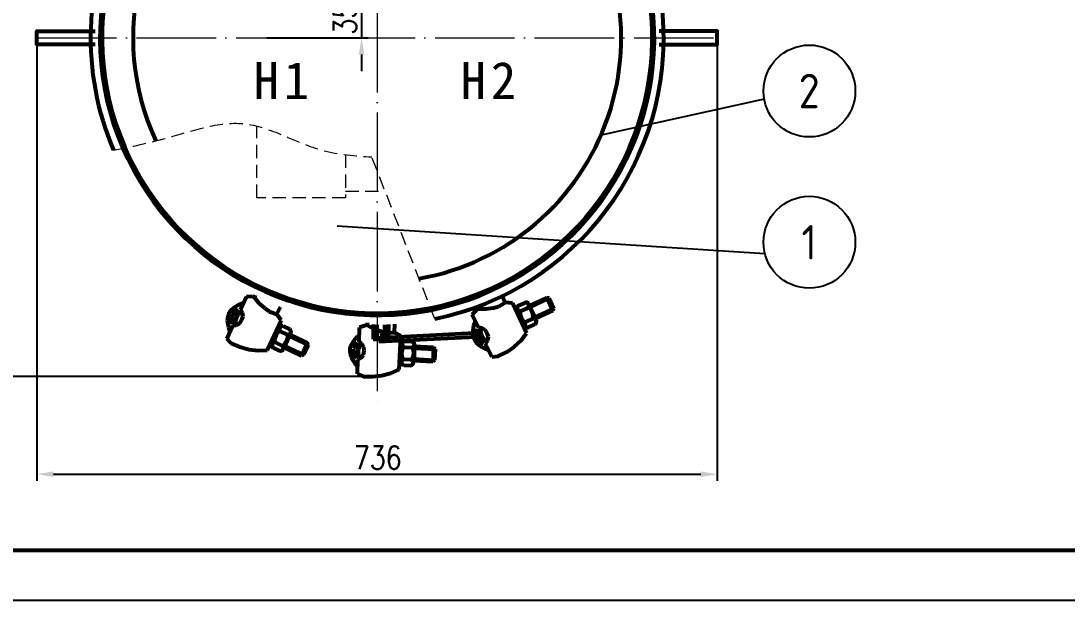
# Model space of a CAD drawing. Header units: millimetres. Extents: x 119255 to 123044, y -8474 to -5474.
# Drawn here: x 119763 to 120710, y -8474 to -7950 of the extents above; entities that cross this region are included whole.
import ezdxf
from ezdxf.enums import TextEntityAlignment as Align

# ---------------------------------------------------------------- set-up
doc = ezdxf.new("R2010")
doc.units = ezdxf.units.MM
doc.header["$LTSCALE"] = 3
doc.linetypes.add('ACAD_ISO04W100', pattern=[30, 24, -3, 0, -3])
doc.linetypes.add('ACISOTGL', pattern=[3, 2, -1])
for name, color, linetype in [('2', 3, 'Continuous'), ('A', 3, 'Continuous'), ('S', 254, 'Continuous')]:
    doc.layers.add(name, color=color, linetype=linetype)
doc.layers.add('标注、文本', color=3, linetype='Continuous', lineweight=25)
doc.layers.add('粗实线', color=4, linetype='Continuous', lineweight=53)
doc.styles.add('ST_WIN', font='isocp2.shx', dxfattribs={"bigfont": 'hzdxfst.shx'})
doc.styles.get("Standard").update_dxf_attribs({"font": 'txt', "bigfont": 'gbcbig.shx'})
doc.styles.add('TH_GBDIM', font='romans.shx', dxfattribs={"width": 0.8, "bigfont": 'gbcbig.shx'})
doc.dimstyles.new('TH_GBDIM1', dxfattribs={"dimscale": 3, "dimtxt": 3.5, "dimasz": 2.5, "dimexe": 2, "dimexo": 0, "dimgap": 1.5, "dimtad": 1, "dimdec": 1, "dimzin": 0, "dimdsep": 46, "dimtxsty": 'TH_GBDIM', "dimcen": 2.5, "dimclrd": 3, "dimclre": 256, "dimclrt": 2, "dimadec": 0, "dimazin": 0, "dimtfac": 0.714286, "dimtdec": 1, "dimtmove": 0, "dimatfit": 3, "dimfxl": 1, "dimtzin": 0, "dimlwd": -1, "dimlwe": -1, "dimarcsym": 0})

# ---------------------------------------------------------------- blocks, each defined once
blk = doc.blocks.new('*D4')
at = {"layer": 'Defpoints', "color": 0, "transparency": 16777216}
for p in [(119777.72, -7965.44), (120393.72, -7971.44), (120393.72, -8360.23)]:
    blk.add_point(p, dxfattribs=at)
at = {"layer": '标注、文本', "transparency": 16777216}
for p, q in [((119777.72, -7965.44), (119777.72, -8366.23)), ((120393.72, -7971.44), (120393.72, -8366.23))]:
    blk.add_line(p, q, dxfattribs=at)
at = {"layer": '标注、文本', "color": 3, "transparency": 16777216}
blk.add_line((119792.72, -8360.23), (120378.72, -8360.23), dxfattribs=at)
for points in [[(119792.72, -8357.73), (119792.72, -8362.73), (119777.72, -8360.23)], [(120378.72, -8357.73), (120378.72, -8362.73), (120393.72, -8360.23)]]:
    blk.add_solid(points, dxfattribs=at)
at = {"layer": '标注、文本', "color": 2, "transparency": 16777216, "insert": (120086.28, -8345.23), "char_height": 21, "attachment_point": 5, "style": 'TH_GBDIM'}
blk.add_mtext('736', dxfattribs=at)
blk = doc.blocks.new('*D1')
at = {"layer": 'Defpoints', "color": 0, "transparency": 16777216}
for p in [(119734.54, -7600.15), (120057.25, -7600.15), (120073.02, -8271.73)]:
    blk.add_point(p, dxfattribs=at)
at = {"layer": '标注、文本', "transparency": 16777216}
for p, q in [((120057.25, -7600.15), (119728.54, -7600.15)), ((120073.02, -8271.73), (119728.54, -8271.73))]:
    blk.add_line(p, q, dxfattribs=at)
at = {"layer": '标注、文本', "color": 3, "transparency": 16777216}
blk.add_line((119734.54, -8256.73), (119734.54, -7615.15), dxfattribs=at)
for points in [[(119732.04, -7615.15), (119737.04, -7615.15), (119734.54, -7600.15)], [(119732.04, -8256.73), (119737.04, -8256.73), (119734.54, -8271.73)]]:
    blk.add_solid(points, dxfattribs=at)
at = {"layer": '标注、文本', "color": 2, "transparency": 16777216, "insert": (119719.54, -7925.17), "char_height": 21, "attachment_point": 5, "rotation": 90, "style": 'TH_GBDIM'}
blk.add_mtext('736', dxfattribs=at)
blk = doc.blocks.new('*D9')
at = {"layer": 'Defpoints', "color": 0, "transparency": 16777216}
for p in [(119985.72, -7930.44), (119985.72, -7965.44), (120071.62, -7965.44)]:
    blk.add_point(p, dxfattribs=at)
at = {"layer": '标注、文本', "color": 3, "transparency": 16777216}
for p, q in [((120071.62, -7915.44), (120071.62, -7900.44)), ((120071.62, -7930.44), (120071.62, -7965.44)), ((120071.62, -7980.44), (120071.62, -7995.44))]:
    blk.add_line(p, q, dxfattribs=at)
at = {"layer": '标注、文本', "transparency": 16777216}
for p, q in [((119985.72, -7930.44), (120077.62, -7930.44)), ((119985.72, -7965.44), (120077.62, -7965.44))]:
    blk.add_line(p, q, dxfattribs=at)
at = {"layer": '标注、文本', "color": 3, "transparency": 16777216}
for points in [[(120069.12, -7915.44), (120074.12, -7915.44), (120071.62, -7930.44)], [(120069.12, -7980.44), (120074.12, -7980.44), (120071.62, -7965.44)]]:
    blk.add_solid(points, dxfattribs=at)
at = {"layer": '标注、文本', "color": 2, "transparency": 16777216, "insert": (120056.62, -7947.94), "char_height": 21, "attachment_point": 5, "rotation": 90, "style": 'TH_GBDIM'}
blk.add_mtext('35', dxfattribs=at)

msp = doc.modelspace()

# ---------------------------------------------------------------- linework, layer by layer
at = {"layer": 'A'}
for centre in [(120477.07, -8013.48), (120477.07, -8150.35)]:
    msp.add_circle(centre, 41.58, dxfattribs=at)
at = {"layer": '标注、文本', "color": 1, "linetype": 'ACAD_ISO04W100', "lineweight": 15}
for p, q in [((120085.72, -7582.35), (120085.72, -8300)), ((119777.72, -7965.44), (120393.72, -7965.44))]:
    msp.add_line(p, q, dxfattribs=at)
at = {"layer": '标注、文本'}
for p, q in [((120436.13, -8020.73), (120288.51, -8053.29)), ((120436.81, -8160.75), (120049.41, -8135.87)), ((119255.17, -8474.14), (123044.2, -8474.14))]:
    msp.add_line(p, q, dxfattribs=at)
at = {"layer": '粗实线', "color": 8, "linetype": 'ACISOTGL', "lineweight": 0, "ltscale": 2}
for p, q in [((119976.89, -8110.14), (119976.89, -8045.26)), ((120057, -8071.11), (120057, -8110.14)), ((120137.85, -8219.65), (120080.9, -8073.13)), ((120057, -8104.09), (120092.94, -8104.09)), ((120057, -8110.14), (119976.89, -8110.14))]:
    msp.add_line(p, q, dxfattribs=at)
at = {"layer": '粗实线', "ltscale": 2}
for p, q in [((119961.99, -8211.32), (119967.34, -8199.35)), ((119972.99, -8199.7), (119967.34, -8199.35)), ((119974.66, -8200.36), (119973.33, -8199.7)), ((119974.66, -8200.36), (119975.69, -8198.2)), ((119974.66, -8200.36), (119974.66, -8200.03)), ((119978.97, -8205.7), (119974.66, -8200.36)), ((120201.73, -8204.94), (120198.59, -8198.2)), ((120224.29, -8209.15), (120241.54, -8201.06)), ((120239.37, -8200.54), (120244.85, -8212.11)), ((120241.54, -8201.06), (120239.37, -8200.54)), ((120241.54, -8201.06), (120245.62, -8210.16)), ((119960.34, -8206.99), (119956.67, -8209.31)), ((119956.67, -8209.31), (119957.33, -8212.97)), ((119956.67, -8209.31), (119957.01, -8209.98)), ((119959.66, -8213.31), (119957, -8209.98)), ((119964.67, -8205.34), (119960.34, -8206.99)), ((119963.65, -8213.98), (119961.99, -8211.32)), ((119983.95, -8210.03), (119978.97, -8205.7)), ((119983.95, -8210.03), (119987.28, -8212.36)), ((119987.27, -8212.36), (119987.94, -8213.03)), ((119994.92, -8215.37), (119998.07, -8208.63)), ((120175.63, -8211.66), (120171.73, -8215.77)), ((120177.21, -8210.82), (120175.84, -8211.41)), ((120177.21, -8210.82), (120176.21, -8208.63)), ((120177.21, -8210.82), (120176.95, -8210.6)), ((120184.07, -8210.94), (120177.21, -8210.82)), ((120190.59, -8209.91), (120184.07, -8210.94)), ((120190.59, -8209.91), (120194.51, -8208.86)), ((120194.51, -8208.87), (120195.45, -8208.79)), ((120195.45, -8208.79), (120196.35, -8208.24)), ((120196.35, -8208.24), (120201.73, -8204.94)), ((120208.38, -8205.32), (120201.73, -8204.94)), ((120221.1, -8232.56), (120208.37, -8205.32)), ((120210.1, -8208.95), (120211.25, -8208.62)), ((120210.61, -8209.38), (120211.51, -8208.83)), ((120210.99, -8211), (120212.14, -8210.66)), ((120211.2, -8210.74), (120212.1, -8210.19)), ((120211.25, -8208.62), (120220.52, -8228.6)), ((120211.49, -8211.43), (120212.39, -8210.88)), ((120213.09, -8207.98), (120212.27, -8209.47)), ((120212.27, -8209.47), (120212.65, -8211.09)), ((120212.87, -8208.24), (120212.31, -8209.94)), ((120212.31, -8209.94), (120213.16, -8211.52)), ((120212.87, -8208.24), (120212.62, -8208.03)), ((120213.3, -8207.73), (120212.87, -8208.24)), ((120213.16, -8211.52), (120214.43, -8212.59)), ((120213.77, -8207.69), (120213.3, -8207.73)), ((120213.77, -8207.69), (120219.45, -8205.08)), ((120214.43, -8212.59), (120215.83, -8212.47)), ((120215.83, -8212.47), (120215.23, -8213.7)), ((120215.83, -8212.47), (120221.51, -8209.86)), ((120220.13, -8204.78), (120219.45, -8205.08)), ((120220.13, -8204.78), (120219.88, -8204.57)), ((120220.6, -8204.74), (120220.13, -8204.78)), ((120221.8, -8204.88), (120220.13, -8204.78)), ((120222.09, -8205.56), (120220.6, -8204.74)), ((120221.51, -8209.86), (120223.05, -8208.55)), ((120223.17, -8209.95), (120221.51, -8209.86)), ((120222.85, -8206.2), (120221.8, -8204.88)), ((120223.15, -8206.89), (120222.09, -8205.56)), ((120222.85, -8206.2), (120230.02, -8220.94)), ((120223.05, -8208.55), (120223.15, -8206.89)), ((120224.45, -8211.03), (120223.17, -8209.95)), ((120226.09, -8213.72), (120224.45, -8211.03)), ((120228.59, -8217.99), (120245.62, -8210.16)), ((120245.62, -8210.16), (120244.85, -8212.11)), ((119950.33, -8222.94), (119953.66, -8220.95)), ((119953.65, -8220.95), (119956.65, -8220.96)), ((119954, -8217.96), (119953.66, -8220.95)), ((119955, -8215.3), (119954, -8217.96)), ((119957.33, -8212.98), (119955, -8215.3)), ((119956.65, -8220.96), (119957.65, -8219.96)), ((119957.31, -8221.96), (119957.31, -8221.62)), ((119957.31, -8221.96), (119957.31, -8221.62)), ((119957.31, -8221.62), (119957.65, -8221.62)), ((119957.31, -8221.96), (119957.31, -8221.62)), ((119957.31, -8221.62), (119957.65, -8221.62)), ((119957.31, -8221.96), (119957.64, -8225.62)), ((119957.31, -8222.29), (119957.31, -8221.96)), ((119957.31, -8222.29), (119957.31, -8221.96)), ((119957.31, -8222.29), (119957.31, -8221.96)), ((119958.99, -8215.3), (119957.33, -8212.97)), ((119958.99, -8216.64), (119957.65, -8219.96)), ((119957.65, -8220.63), (119957.98, -8219.96)), ((119957.65, -8220.96), (119957.98, -8219.96)), ((119957.65, -8220.96), (119957.65, -8220.63)), ((119957.65, -8221.62), (119957.65, -8220.96)), ((119957.65, -8221.29), (119957.65, -8220.96)), ((119957.65, -8221.62), (119957.65, -8221.29)), ((119957.98, -8219.3), (119958.32, -8218.3)), ((119957.98, -8219.96), (119958.32, -8218.3)), ((119957.98, -8219.96), (119957.98, -8219.3)), ((119958.32, -8218.3), (119959.32, -8216.97)), ((119958.32, -8218.3), (119958.65, -8217.63)), ((119958.65, -8217.63), (119959.32, -8216.97)), ((119958.99, -8216.64), (119958.99, -8215.3)), ((119959.99, -8215.97), (119959.32, -8216.97)), ((119959.32, -8216.97), (119959.65, -8216.31)), ((119959.65, -8216.31), (119959.99, -8215.97)), ((119960.32, -8214.31), (119959.66, -8213.31)), ((119959.99, -8215.97), (119959.99, -8215.64)), ((119959.99, -8215.64), (119960.32, -8215.64)), ((119959.99, -8215.97), (119959.99, -8215.64)), ((119959.99, -8215.97), (119960.32, -8215.64)), ((119960.65, -8214.98), (119960.32, -8214.31)), ((119960.32, -8215.64), (119960.32, -8215.31)), ((119960.32, -8215.64), (119960.32, -8215.31)), ((119963.32, -8213.32), (119960.65, -8215.31)), ((119960.65, -8215.31), (119960.65, -8214.97)), ((119960.65, -8215.31), (119960.65, -8214.98)), ((119961.3, -8223.63), (119963.31, -8220.64)), ((119963.31, -8220.64), (119964.31, -8217.31)), ((119964.31, -8217.31), (119963.65, -8213.98)), ((119986.21, -8247.96), (119998.9, -8220.7)), ((119987.94, -8213.03), (119988.94, -8213.37)), ((119988.94, -8213.37), (119994.92, -8215.37)), ((119998.9, -8220.71), (119994.92, -8215.38)), ((120177.46, -8227.56), (120171.73, -8215.77)), ((120174.59, -8221.67), (120173.08, -8226.05)), ((120213.26, -8215.53), (120214.41, -8215.19)), ((120213.56, -8216.21), (120214.45, -8215.66)), ((120214.71, -8215.87), (120213.56, -8216.21)), ((120215.23, -8213.7), (120215.14, -8215.37)), ((120215.14, -8215.37), (120216.1, -8218.35)), ((120216.1, -8218.35), (120217.75, -8221.05)), ((120216.13, -8221.42), (120217.28, -8221.08)), ((120216.17, -8221.89), (120217.07, -8221.34)), ((120216.42, -8222.1), (120217.58, -8221.77)), ((120217.75, -8221.05), (120219.02, -8222.12)), ((120219.02, -8222.12), (120220.68, -8222.21)), ((120220.68, -8222.21), (120226.36, -8219.6)), ((120227.06, -8216.71), (120226.09, -8213.72)), ((120226.36, -8219.6), (120226.96, -8218.37)), ((120228.02, -8219.7), (120226.36, -8219.6)), ((120226.96, -8218.37), (120227.06, -8216.71)), ((120229.29, -8220.77), (120228.02, -8219.7)), ((120229.88, -8222.13), (120229.29, -8220.77)), ((120229.32, -8223.83), (120229.88, -8222.13)), ((120229.92, -8222.6), (120230.02, -8220.94)), ((119949.63, -8237.58), (119954.98, -8225.61)), ((119950.33, -8222.94), (119950.98, -8227.27)), ((119951.32, -8222.94), (119950.33, -8222.94)), ((119950.98, -8227.27), (119952.31, -8231.26)), ((119951.32, -8222.94), (119955.32, -8222.62)), ((119954.98, -8225.61), (119958.31, -8225.29)), ((119955.32, -8222.62), (119956.32, -8222.62)), ((119957.31, -8222.29), (119956.32, -8222.62)), ((119958.31, -8225.29), (119961.3, -8223.63)), ((119998.23, -8225.03), (119988.88, -8244.97)), ((119994.89, -8232.34), (119993.89, -8231.67)), ((119993.89, -8231.67), (119994.89, -8232.01)), ((119994.23, -8231.01), (119995.22, -8231.68)), ((119996.89, -8231.35), (119995.55, -8232.34)), ((119996.23, -8226.36), (119997.23, -8227.02)), ((119996.23, -8227.02), (119997.23, -8227.36)), ((119996.56, -8226.36), (119997.56, -8226.69)), ((119998.22, -8231.02), (119996.89, -8231.35)), ((119997.23, -8228.36), (119997.22, -8230.02)), ((119997.22, -8230.02), (119998.22, -8231.02)), ((119997.23, -8224.36), (119998.23, -8225.03)), ((119997.23, -8225.03), (119998.23, -8225.36)), ((119998.23, -8226.36), (119997.23, -8227.69)), ((119997.89, -8226.69), (119997.23, -8228.36)), ((119999.56, -8226.03), (119997.89, -8226.69)), ((119998.22, -8231.02), (120003.87, -8233.69)), ((119999.89, -8226.03), (119998.23, -8226.36)), ((119999.56, -8226.03), (119999.56, -8225.7)), ((120000.23, -8226.03), (119999.56, -8226.03)), ((120000.56, -8226.36), (120000.23, -8226.03)), ((120000.56, -8226.36), (120006.21, -8229.04)), ((120006.87, -8229.37), (120006.21, -8229.04)), ((120006.87, -8229.37), (120006.87, -8229.04)), ((120007.2, -8229.7), (120006.87, -8229.37)), ((120007.87, -8230.7), (120006.87, -8229.37)), ((120007.53, -8231.37), (120007.2, -8229.7)), ((120007.2, -8233.03), (120007.53, -8231.37)), ((120007.53, -8232.37), (120007.87, -8230.7)), ((120069.36, -8240.55), (120069.8, -8227.45)), ((120075.17, -8225.63), (120069.8, -8227.45)), ((120076.96, -8225.62), (120075.47, -8225.51)), ((120076.96, -8225.62), (120076.83, -8225.32)), ((120076.96, -8225.62), (120077.1, -8223.22)), ((120082.97, -8228.93), (120076.96, -8225.62)), ((120082.13, -8224.88), (120082.13, -8237.91)), ((120089.21, -8231.07), (120082.97, -8228.93)), ((120085.32, -8238.11), (120085.32, -8224.94)), ((120085.72, -8237.91), (120085.72, -8224.94)), ((120089.91, -8231.32), (120088.72, -8232.72)), ((120089.11, -8231.72), (120089.51, -8231.32)), ((120089.21, -8231.07), (120093.17, -8231.98)), ((120089.71, -8231.32), (120089.91, -8231.32)), ((120090.11, -8231.52), (120089.91, -8231.32)), ((120089.91, -8231.32), (120090.11, -8231.32)), ((120089.91, -8231.32), (120090.11, -8231.32)), ((120092.71, -8233.52), (120089.91, -8231.32)), ((120090.51, -8231.72), (120090.11, -8231.52)), ((120092.71, -8237.91), (120092.71, -8224.95)), ((120093.11, -8238.11), (120093.11, -8224.94)), ((120096.3, -8237.91), (120096.3, -8224.88)), ((120101.39, -8231.88), (120101.76, -8224.45)), ((120173.08, -8226.05), (120172.5, -8230.35)), ((120172.5, -8230.35), (120175.73, -8232.2)), ((120172.5, -8230.35), (120173.23, -8230.52)), ((120177.48, -8230.63), (120173.22, -8230.52)), ((120180.57, -8228), (120177.46, -8227.56)), ((120178.68, -8230.76), (120177.48, -8230.63)), ((120179.4, -8230.94), (120178.68, -8230.76)), ((120179.66, -8231.15), (120179.4, -8230.94)), ((120179.65, -8231.15), (120179.4, -8230.94)), ((120179.69, -8231.62), (120179.44, -8231.41)), ((120179.69, -8231.62), (120179.44, -8231.41)), ((120179.48, -8231.87), (120179.69, -8231.62)), ((120179.84, -8227.83), (120179.66, -8231.15)), ((120179.73, -8232.09), (120179.69, -8231.62)), ((120183.54, -8229.64), (120180.57, -8228)), ((120185.44, -8232.55), (120183.54, -8229.64)), ((120218.45, -8226.42), (120219.34, -8225.87)), ((120218.49, -8226.88), (120219.64, -8226.55)), ((120218.74, -8227.1), (120219.89, -8226.76)), ((120219.33, -8228.47), (120220.23, -8227.92)), ((120219.34, -8225.87), (120220.87, -8227.15)), ((120220.68, -8222.21), (120219.35, -8223.27)), ((120219.35, -8223.27), (120219.52, -8225.14)), ((120219.37, -8228.93), (120220.52, -8228.6)), ((120219.52, -8225.14), (120220.36, -8226.72)), ((120220.36, -8226.72), (120221.85, -8227.54)), ((120220.87, -8227.15), (120223, -8227.21)), ((120221.85, -8227.54), (120222.31, -8227.5)), ((120222.31, -8227.5), (120222.53, -8227.25)), ((120223, -8227.21), (120222.53, -8227.25)), ((120223, -8227.21), (120228.68, -8224.59)), ((120228.68, -8224.59), (120228.89, -8224.34)), ((120228.89, -8224.34), (120229.11, -8224.09)), ((120229.1, -8224.09), (120229.32, -8223.83)), ((120229.11, -8224.09), (120229.92, -8222.6)), ((119949.63, -8237.58), (119953.62, -8241.58)), ((119992.21, -8240.65), (119990.88, -8241.98)), ((119991.22, -8237.32), (119992.22, -8237.66)), ((119991.22, -8237.66), (119992.22, -8238.33)), ((119991.55, -8236.99), (119992.55, -8237.66)), ((119993.87, -8240.99), (119992.21, -8240.65)), ((119993.89, -8235), (119992.88, -8237.99)), ((119992.88, -8237.99), (119992.88, -8239.66)), ((119992.88, -8239.66), (119993.87, -8240.99)), ((119993.87, -8240.99), (119999.53, -8243.66)), ((119995.55, -8232.34), (119993.89, -8235)), ((120007.53, -8232.37), (120000.85, -8247.33)), ((120002.19, -8242.34), (120003.86, -8239.68)), ((120003.86, -8239.68), (120004.86, -8236.69)), ((120004.87, -8235.02), (120003.87, -8233.69)), ((120003.87, -8233.69), (120005.86, -8234.03)), ((120004.86, -8236.69), (120004.87, -8235.02)), ((120005.86, -8234.03), (120007.2, -8233.03)), ((120006.2, -8235.36), (120023.48, -8243.38)), ((120066.19, -8237.16), (120063.68, -8240.7)), ((120063.68, -8240.69), (120065.67, -8243.84)), ((120063.68, -8240.69), (120064.24, -8241.18)), ((120069.58, -8234), (120066.19, -8237.16)), ((120071.9, -8242.39), (120069.36, -8240.55)), ((120082.53, -8238.11), (120082.13, -8237.91)), ((120082.53, -8238.11), (120096.1, -8238.11)), ((120085.32, -8238.11), (120085.72, -8237.91)), ((120085.72, -8237.91), (120092.71, -8237.91)), ((120086.84, -8236.86), (120179.61, -8231.98)), ((120087.13, -8240.18), (120180.97, -8235.52)), ((120088.72, -8232.32), (120088.91, -8232.12)), ((120088.72, -8232.72), (120088.72, -8232.32)), ((120088.72, -8232.72), (120088.91, -8232.72)), ((120088.72, -8232.92), (120088.91, -8232.92)), ((120088.91, -8232.12), (120089.11, -8231.72)), ((120088.91, -8232.92), (120089.31, -8233.32)), ((120088.91, -8232.92), (120092.71, -8235.91)), ((120089.71, -8233.52), (120089.91, -8233.72)), ((120089.91, -8233.72), (120090.11, -8233.72)), ((120090.11, -8233.72), (120090.31, -8233.92)), ((120090.31, -8233.92), (120090.51, -8233.92)), ((120090.71, -8232.12), (120090.51, -8231.72)), ((120090.51, -8233.92), (120090.71, -8234.12)), ((120091.11, -8232.32), (120090.71, -8232.12)), ((120090.71, -8234.12), (120090.91, -8234.12)), ((120090.91, -8234.12), (120091.11, -8234.32)), ((120091.71, -8232.92), (120091.11, -8232.32)), ((120091.11, -8234.32), (120091.51, -8234.32)), ((120091.51, -8234.32), (120091.71, -8234.51)), ((120091.71, -8233.12), (120091.71, -8232.92)), ((120091.91, -8233.32), (120091.71, -8233.12)), ((120091.71, -8234.51), (120091.91, -8234.51)), ((120092.11, -8233.52), (120091.91, -8233.32)), ((120091.91, -8234.51), (120092.31, -8234.12)), ((120092.11, -8233.72), (120092.11, -8233.52)), ((120092.31, -8233.92), (120092.11, -8233.72)), ((120092.31, -8234.12), (120092.31, -8233.92)), ((120093.11, -8238.11), (120092.71, -8237.91)), ((120093.17, -8231.98), (120094.04, -8232.35)), ((120094.04, -8232.35), (120095.09, -8232.28)), ((120095.09, -8232.28), (120101.39, -8231.88)), ((120096.3, -8237.91), (120096.1, -8238.11)), ((120107.09, -8235.32), (120101.39, -8231.88)), ((120105.61, -8265.35), (120107.08, -8235.32)), ((120106.92, -8239.33), (120108.09, -8239.58)), ((120108.09, -8239.58), (120106.95, -8261.58)), ((120107.17, -8239.95), (120108.22, -8239.88)), ((120108.59, -8240.81), (120108.17, -8242.42)), ((120109.7, -8240), (120108.41, -8241.24)), ((120110.01, -8239.87), (120108.59, -8240.81)), ((120109.7, -8240), (120109.58, -8239.69)), ((120110.32, -8239.75), (120109.7, -8240)), ((120110.75, -8239.93), (120110.32, -8239.75)), ((120110.75, -8239.93), (120116.99, -8240.28)), ((120117.73, -8240.34), (120116.99, -8240.28)), ((120117.73, -8240.34), (120117.61, -8240.03)), ((120118.17, -8240.52), (120117.73, -8240.34)), ((120119.16, -8241.2), (120117.73, -8240.34)), ((120119.1, -8241.94), (120118.17, -8240.52)), ((120175.73, -8232.2), (120176.01, -8235.48)), ((120178.58, -8232.42), (120175.73, -8232.2)), ((120176.01, -8235.48), (120177.41, -8237.95)), ((120177.41, -8237.95), (120179.48, -8240.14)), ((120179.6, -8233.28), (120178.58, -8232.42)), ((120178.86, -8243.97), (120179.48, -8240.14)), ((120179.73, -8232.09), (120179.48, -8231.87)), ((120179.73, -8232.09), (120179.48, -8231.87)), ((120179.48, -8240.14), (120181.41, -8237.85)), ((120179.51, -8243.21), (120181.82, -8239.94)), ((120179.6, -8233.28), (120181.29, -8236.44)), ((120179.77, -8232.56), (120179.73, -8232.09)), ((120179.73, -8232.09), (120180.07, -8233.24)), ((120180.07, -8233.24), (120179.77, -8232.56)), ((120180.15, -8234.18), (120180.07, -8233.24)), ((120180.44, -8234.86), (120180.07, -8233.24)), ((120180.44, -8234.86), (120180.15, -8234.18)), ((120180.99, -8235.76), (120180.44, -8234.86)), ((120181.5, -8236.19), (120180.44, -8234.86)), ((120181.5, -8236.19), (120180.99, -8235.76)), ((120181.41, -8237.85), (120181.29, -8236.44)), ((120181.8, -8236.87), (120181.5, -8236.19)), ((120182.05, -8237.08), (120181.5, -8236.19)), ((120182.05, -8237.08), (120181.8, -8236.87)), ((120181.82, -8239.94), (120182.47, -8239.17)), ((120182.56, -8237.51), (120182.05, -8237.08)), ((120182.31, -8237.3), (120182.05, -8237.08)), ((120182.56, -8237.51), (120182.31, -8237.3)), ((120182.35, -8237.77), (120182.56, -8237.51)), ((120182.35, -8237.77), (120182.56, -8237.51)), ((120182.6, -8237.98), (120182.35, -8237.77)), ((120182.6, -8237.98), (120182.35, -8237.77)), ((120182.6, -8237.98), (120182.35, -8237.77)), ((120182.86, -8238.2), (120182.47, -8239.17)), ((120182.6, -8237.98), (120185.61, -8240.09)), ((120182.86, -8238.2), (120182.6, -8237.98)), ((120182.86, -8238.2), (120182.6, -8237.98)), ((120182.86, -8238.2), (120182.6, -8237.98)), ((120183.9, -8242.12), (120185.79, -8239.36)), ((120186.45, -8236), (120185.44, -8232.55)), ((120185.79, -8239.36), (120186.45, -8236)), ((120209.87, -8244.86), (120215.99, -8239.14)), ((120215.99, -8239.14), (120221.1, -8232.56)), ((119953.62, -8241.58), (119961.26, -8244.92)), ((119961.26, -8244.92), (119969.58, -8247.27)), ((119969.58, -8247.27), (119977.89, -8248.28)), ((119977.89, -8248.28), (119986.21, -8247.96)), ((119987.88, -8244.31), (119988.88, -8244.97)), ((119988.21, -8243.97), (119989.21, -8244.31)), ((119988.88, -8242.31), (119989.88, -8242.98)), ((119988.88, -8242.64), (119989.88, -8243.31)), ((119989.22, -8241.98), (119990.21, -8242.32)), ((119990.88, -8241.98), (119990.21, -8243.64)), ((119990.21, -8242.32), (119990.21, -8244.31)), ((119990.21, -8243.64), (119990.54, -8245.31)), ((119990.21, -8244.31), (119991.54, -8245.98)), ((119990.54, -8245.31), (119990.87, -8245.64)), ((119990.87, -8245.64), (119991.2, -8245.64)), ((119991.54, -8245.98), (119991.2, -8245.64)), ((119991.54, -8245.98), (119997.19, -8248.65)), ((119997.19, -8248.65), (119997.52, -8248.65)), ((119997.52, -8248.65), (119997.85, -8248.65)), ((119997.85, -8248.65), (119999.52, -8248.32)), ((119997.85, -8248.65), (119998.18, -8248.65)), ((119998.18, -8248.65), (119999.85, -8247.99)), ((119999.52, -8248.32), (120000.85, -8247.33)), ((119999.53, -8243.66), (120000.86, -8243.33)), ((120000.52, -8245), (119999.53, -8243.66)), ((119999.85, -8247.99), (120000.52, -8246.66)), ((120000.52, -8246.66), (120000.52, -8245)), ((120000.86, -8243.33), (120002.19, -8242.34)), ((120002.19, -8244.33), (120019.14, -8252.35)), ((120022.49, -8241.38), (120017.14, -8253.01)), ((120023.48, -8243.38), (120019.14, -8252.35)), ((120023.48, -8243.38), (120022.48, -8241.38)), ((120067.95, -8243.27), (120064.23, -8241.19)), ((120065.67, -8243.84), (120064.38, -8246.87)), ((120064.38, -8246.87), (120064.46, -8249.71)), ((120064.46, -8249.71), (120065.27, -8252.61)), ((120068.08, -8245.37), (120065.67, -8243.84)), ((120068.94, -8243.95), (120067.95, -8243.27)), ((120068.05, -8251.49), (120068.6, -8250.19)), ((120068.58, -8246.6), (120068.08, -8245.37)), ((120068.58, -8246.6), (120068.6, -8250.19)), ((120068.59, -8248.39), (120069.02, -8246.79)), ((120068.59, -8248.39), (120068.65, -8247.65)), ((120068.66, -8249.45), (120068.59, -8248.39)), ((120068.91, -8250.06), (120068.59, -8248.39)), ((120068.65, -8247.65), (120069.02, -8246.79)), ((120068.91, -8250.06), (120068.66, -8249.45)), ((120068.85, -8250.8), (120068.91, -8250.06)), ((120068.97, -8251.11), (120068.91, -8250.06)), ((120069.5, -8244.44), (120068.94, -8243.95)), ((120069.26, -8245.61), (120069.02, -8246.79)), ((120069.02, -8246.79), (120069.07, -8246.05)), ((120069.07, -8246.05), (120069.26, -8245.61)), ((120069.13, -8245.3), (120069.44, -8245.18)), ((120069.26, -8245.61), (120069.13, -8245.3)), ((120069.26, -8245.61), (120069.13, -8245.3)), ((120069.26, -8245.61), (120069.44, -8245.18)), ((120069.44, -8245.18), (120069.32, -8244.87)), ((120069.44, -8245.18), (120069.32, -8244.87)), ((120069.63, -8244.75), (120069.5, -8244.44)), ((120069.62, -8244.75), (120069.5, -8244.44)), ((120071.34, -8241.9), (120069.63, -8244.75)), ((120073.77, -8245.22), (120071.9, -8242.39)), ((120073.28, -8246), (120072.98, -8246.14)), ((120073.37, -8252.21), (120074.09, -8248.68)), ((120074.09, -8248.68), (120073.77, -8245.22)), ((120106.58, -8247.37), (120107.63, -8247.3)), ((120107.76, -8247.61), (120106.58, -8247.37)), ((120106.64, -8246.63), (120107.81, -8246.87)), ((120106.74, -8241.56), (120107.92, -8241.8)), ((120106.99, -8242.17), (120108.04, -8242.11)), ((120107.05, -8241.43), (120108.1, -8241.37)), ((120108.37, -8247.36), (120107.83, -8250.45)), ((120107.83, -8250.45), (120108.03, -8253.6)), ((120109.23, -8245.94), (120108.37, -8247.36)), ((120108.41, -8241.24), (120108.42, -8243.03)), ((120108.42, -8243.03), (120109.04, -8244.58)), ((120109.04, -8244.58), (120110.34, -8245.13)), ((120110.34, -8245.13), (120109.23, -8245.94)), ((120110.34, -8245.13), (120116.58, -8245.47)), ((120116.58, -8245.47), (120118.56, -8245.03)), ((120118.01, -8246.33), (120116.58, -8245.47)), ((120118.63, -8247.87), (120118.01, -8246.33)), ((120118.56, -8245.03), (120119.42, -8243.6)), ((120118.83, -8251.02), (120118.63, -8247.87)), ((120119.47, -8242.86), (120118.93, -8259.24)), ((120119.42, -8243.6), (120119.1, -8241.94)), ((120119.47, -8242.86), (120119.16, -8241.2)), ((120119.37, -8246.14), (120138.4, -8247.04)), ((120136.72, -8245.57), (120136.16, -8258.36)), ((120138.4, -8247.04), (120136.72, -8245.57)), ((120138.4, -8247.04), (120137.76, -8256.99)), ((120179.51, -8243.21), (120178.86, -8243.97)), ((120178.86, -8243.97), (120182.6, -8246.25)), ((120182.6, -8246.25), (120186.51, -8247.8)), ((120189.63, -8253.91), (120183.9, -8242.12)), ((120195.25, -8253.43), (120202.73, -8249.72)), ((120202.73, -8249.72), (120209.87, -8244.86)), ((120019.14, -8252.35), (120017.14, -8253.01)), ((120062.94, -8255.71), (120065.27, -8252.61)), ((120063.86, -8255.34), (120062.94, -8255.71)), ((120062.94, -8255.71), (120065.18, -8259.47)), ((120063.86, -8255.34), (120067.44, -8253.53)), ((120065.18, -8259.47), (120067.91, -8262.67)), ((120065.27, -8252.61), (120068.05, -8251.49)), ((120067.44, -8253.53), (120068.37, -8253.15)), ((120067.82, -8269.53), (120068.26, -8256.43)), ((120068.26, -8256.43), (120071.21, -8254.87)), ((120069.16, -8252.47), (120068.37, -8253.15)), ((120068.97, -8251.11), (120068.85, -8250.8)), ((120068.91, -8251.85), (120069.22, -8251.73)), ((120068.91, -8251.85), (120069.22, -8251.73)), ((120069.04, -8252.16), (120068.91, -8251.85)), ((120069.04, -8252.16), (120068.91, -8251.85)), ((120069.04, -8252.16), (120068.91, -8251.85)), ((120069.22, -8251.73), (120068.97, -8251.11)), ((120069.1, -8251.42), (120068.97, -8251.11)), ((120069.04, -8252.16), (120070.72, -8255.43)), ((120069.16, -8252.47), (120069.04, -8252.16)), ((120069.16, -8252.47), (120069.04, -8252.16)), ((120069.16, -8252.47), (120069.04, -8252.16)), ((120069.22, -8251.73), (120069.1, -8251.42)), ((120071.21, -8254.87), (120073.37, -8252.21)), ((120105.95, -8259.11), (120107.13, -8259.35)), ((120106.08, -8259.41), (120107.25, -8259.66)), ((120106.14, -8258.67), (120107.19, -8258.61)), ((120106.24, -8253.61), (120107.29, -8253.54)), ((120106.36, -8253.92), (120107.54, -8254.16)), ((120106.42, -8253.17), (120107.6, -8253.42)), ((120107.19, -8258.61), (120107.94, -8260.46)), ((120108.41, -8256.32), (120107.68, -8258.05)), ((120107.68, -8258.05), (120107.69, -8259.84)), ((120107.69, -8259.84), (120108.62, -8261.26)), ((120108.03, -8253.6), (120108.65, -8255.14)), ((120110.08, -8256), (120108.41, -8256.32)), ((120108.65, -8255.14), (120110.08, -8256)), ((120110.08, -8256), (120116.32, -8256.34)), ((120116.32, -8256.34), (120117.43, -8255.54)), ((120117.74, -8257.2), (120116.32, -8256.34)), ((120117.43, -8255.54), (120118.29, -8254.11)), ((120118.37, -8258.75), (120117.74, -8257.2)), ((120118.07, -8260.66), (120118.93, -8259.24)), ((120118.25, -8260.23), (120118.37, -8258.75)), ((120118.29, -8254.11), (120118.83, -8251.02)), ((120119.04, -8255.96), (120137.76, -8256.99)), ((120137.76, -8256.99), (120136.16, -8258.36)), ((120189.63, -8253.91), (120195.26, -8253.43)), ((120067.82, -8269.53), (120073.02, -8271.73)), ((120089.94, -8270.98), (120098.03, -8268.78)), ((120098.03, -8268.78), (120105.61, -8265.35)), ((120105.78, -8261.33), (120106.95, -8261.58)), ((120105.96, -8260.9), (120107.01, -8260.83)), ((120107.94, -8260.46), (120109.79, -8261.5)), ((120108.62, -8261.26), (120109.05, -8261.44)), ((120109.05, -8261.44), (120109.36, -8261.32)), ((120109.79, -8261.5), (120109.36, -8261.32)), ((120109.79, -8261.5), (120116.04, -8261.84)), ((120116.04, -8261.84), (120116.34, -8261.72)), ((120116.34, -8261.72), (120116.65, -8261.59)), ((120116.65, -8261.59), (120118.07, -8260.66)), ((120116.65, -8261.59), (120116.96, -8261.47)), ((120116.96, -8261.47), (120118.25, -8260.23)), ((120073.02, -8271.73), (120081.36, -8271.94)), ((120081.36, -8271.94), (120089.94, -8270.98))]:
    msp.add_line(p, q, dxfattribs=at)
at = {"layer": '粗实线'}
msp.add_line((119480.7, -8429.03), (122999.1, -8429.03), dxfattribs=at)
at = {"layer": '粗实线', "ltscale": 2}
for points in [[(119830.28, -7971.44), (119777.72, -7971.44), (119777.72, -7959.44), (119830.28, -7959.44)], [(120341.16, -7971.44), (120393.72, -7971.44), (120393.72, -7959.44), (120341.16, -7959.44)]]:
    msp.add_lwpolyline(points, dxfattribs=at)
for radius, start, end in [(259.5, 281.58888, 87.62683), (259.5, 103.12836, 203.07182), (251, 125.30471, 87.5402), (249, 125.47787, 87.51889), (221, 279.88726, 103.72397), (221, 126.41276, 204.93032)]:
    msp.add_arc((120085.72, -7965.44), radius, start, end, dxfattribs=at)
at = {"layer": '粗实线', "color": 8, "linetype": 'ACISOTGL', "lineweight": 0, "ltscale": 2}
msp.add_spline([(119846.98, -8067.14), (119895.39, -8055.94), (119964.62, -8043.04), (120036.57, -8067.25), (120080.9, -8073.13)], degree=3, dxfattribs=at)
at = {"layer": '粗实线', "ltscale": 2}
for points in [[(120239.37, -8200.54), (120239.37, -8200.54), (120223.7, -8207.79), (120223.7, -8207.79)], [(120223.7, -8207.79), (120223.7, -8207.79), (120239.37, -8200.54), (120239.37, -8200.54)], [(119955.34, -8210.31), (119951.27, -8213.16), (119950.6, -8216.33), (119950, -8220.94)], [(119956.67, -8209.31), (119956.67, -8209.31), (119955.34, -8210.31), (119955.34, -8210.31)], [(120244.85, -8212.12), (120244.85, -8212.12), (120229.17, -8219.36), (120229.17, -8219.36)], [(120229.17, -8219.36), (120229.17, -8219.36), (120244.85, -8212.12), (120244.85, -8212.12)], [(119950, -8220.94), (119950, -8220.94), (119950.33, -8222.94), (119950.33, -8222.94)], [(119960.65, -8215.31), (119960.65, -8215.31), (119960.32, -8215.31), (119960.32, -8215.31)], [(119960.32, -8215.31), (119960.32, -8215.31), (119960.65, -8215.31), (119960.65, -8215.31)], [(119960.65, -8215.31), (119960.65, -8215.31), (119960.65, -8214.97), (119960.65, -8214.97)], [(120172.5, -8230.35), (120172.5, -8230.35), (120172.41, -8232.01), (120172.41, -8232.01)], [(120179.65, -8231.15), (120179.65, -8231.15), (120179.4, -8230.94), (120179.4, -8230.94)], [(120179.65, -8231.15), (120179.65, -8231.15), (120179.44, -8231.41), (120179.44, -8231.41)], [(120179.44, -8231.41), (120179.44, -8231.41), (120179.65, -8231.15), (120179.65, -8231.15)], [(120022.49, -8241.38), (120022.49, -8241.38), (120006.86, -8234.03), (120006.86, -8234.03)], [(120006.86, -8234.03), (120006.86, -8234.03), (120022.49, -8241.38), (120022.49, -8241.38)], [(120063.68, -8240.69), (120063.68, -8240.69), (120062.82, -8242.12), (120062.82, -8242.12)], [(120172.41, -8232.01), (120171.97, -8236.96), (120173.98, -8239.51), (120177.12, -8242.94)], [(120017.14, -8253.01), (120017.14, -8253.01), (120001.52, -8245.66), (120001.52, -8245.66)], [(120001.52, -8245.66), (120001.52, -8245.66), (120017.14, -8253.01), (120017.14, -8253.01)], [(120062.82, -8242.12), (120060.12, -8246.29), (120060.7, -8249.48), (120061.88, -8253.98)], [(120069.62, -8244.75), (120069.62, -8244.75), (120069.32, -8244.87), (120069.32, -8244.87)], [(120069.32, -8244.87), (120069.32, -8244.87), (120069.62, -8244.75), (120069.62, -8244.75)], [(120069.62, -8244.75), (120069.62, -8244.75), (120069.5, -8244.44), (120069.5, -8244.44)], [(120136.72, -8245.57), (120136.72, -8245.57), (120119.48, -8244.66), (120119.48, -8244.66)], [(120119.48, -8244.66), (120119.48, -8244.66), (120136.72, -8245.57), (120136.72, -8245.57)], [(120177.12, -8242.94), (120177.12, -8242.94), (120178.86, -8243.97), (120178.86, -8243.97)], [(120061.88, -8253.98), (120061.88, -8253.98), (120062.94, -8255.71), (120062.94, -8255.71)], [(120136.16, -8258.36), (120136.16, -8258.36), (120118.92, -8257.44), (120118.92, -8257.44)], [(120118.92, -8257.44), (120118.92, -8257.44), (120136.16, -8258.36), (120136.16, -8258.36)]]:
    msp.add_open_spline(points, degree=3, dxfattribs=at)

# ---------------------------------------------------------------- texts
at = {"layer": '2', "linetype": 'Continuous', "char_height": 33.6, "width": 106.4485, "attachment_point": 1, "line_spacing_factor": 2}
for s, insert in [('{\\fFangSong|b1|i0|c134|p49;\\T1.2;H1}', (119973.84, -7987.1)), ('{\\fFangSong|b1|i0|c134|p49;\\T1.2;H2}', (120161.27, -7987.1))]:
    msp.add_mtext(s, dxfattribs=dict(at, insert=insert))
at = {"layer": 'S', "color": 7, "style": 'ST_WIN'}
for s, p in [('2', (120476.91, -8013.48)), ('1', (120476.91, -8150.35))]:
    msp.add_text(s, height=31.18, dxfattribs=at).set_placement(p, align=Align.MIDDLE)

# ---------------------------------------------------------------- dimensions: what is measured, and where the dimension line sits
at = {"layer": '标注、文本'}
for base, p1, p2, text, picture, middle in [((119734.54, -7600.15), (120073.02, -8271.73), (120057.25, -7600.15), '736', '*D1', (119734.54, -7925.17)), ((120071.62, -7965.44), (119985.72, -7930.44), (119985.72, -7965.44), '35', '*D9', (120071.62, -7947.94))]:
    dim = msp.add_linear_dim(base=base, p1=p1, p2=p2, angle=90, text=text, dimstyle='TH_GBDIM1', override={"dimtxt": 7, "dimasz": 5}, dxfattribs=at)
    dim.commit()
    dim.dimension.update_dxf_attribs({"geometry": picture, "text_midpoint": middle, "dimtype": 160})
dim = msp.add_linear_dim(base=(120393.72, -8360.23), p1=(119777.72, -7965.44), p2=(120393.72, -7971.44), text='736', dimstyle='TH_GBDIM1', override={"dimtxt": 7, "dimasz": 5}, dxfattribs=at)
dim.commit()
dim.dimension.update_dxf_attribs({"geometry": '*D4', "text_midpoint": (120086.28, -8360.23), "dimtype": 160})

doc.saveas('drawing.dxf')
